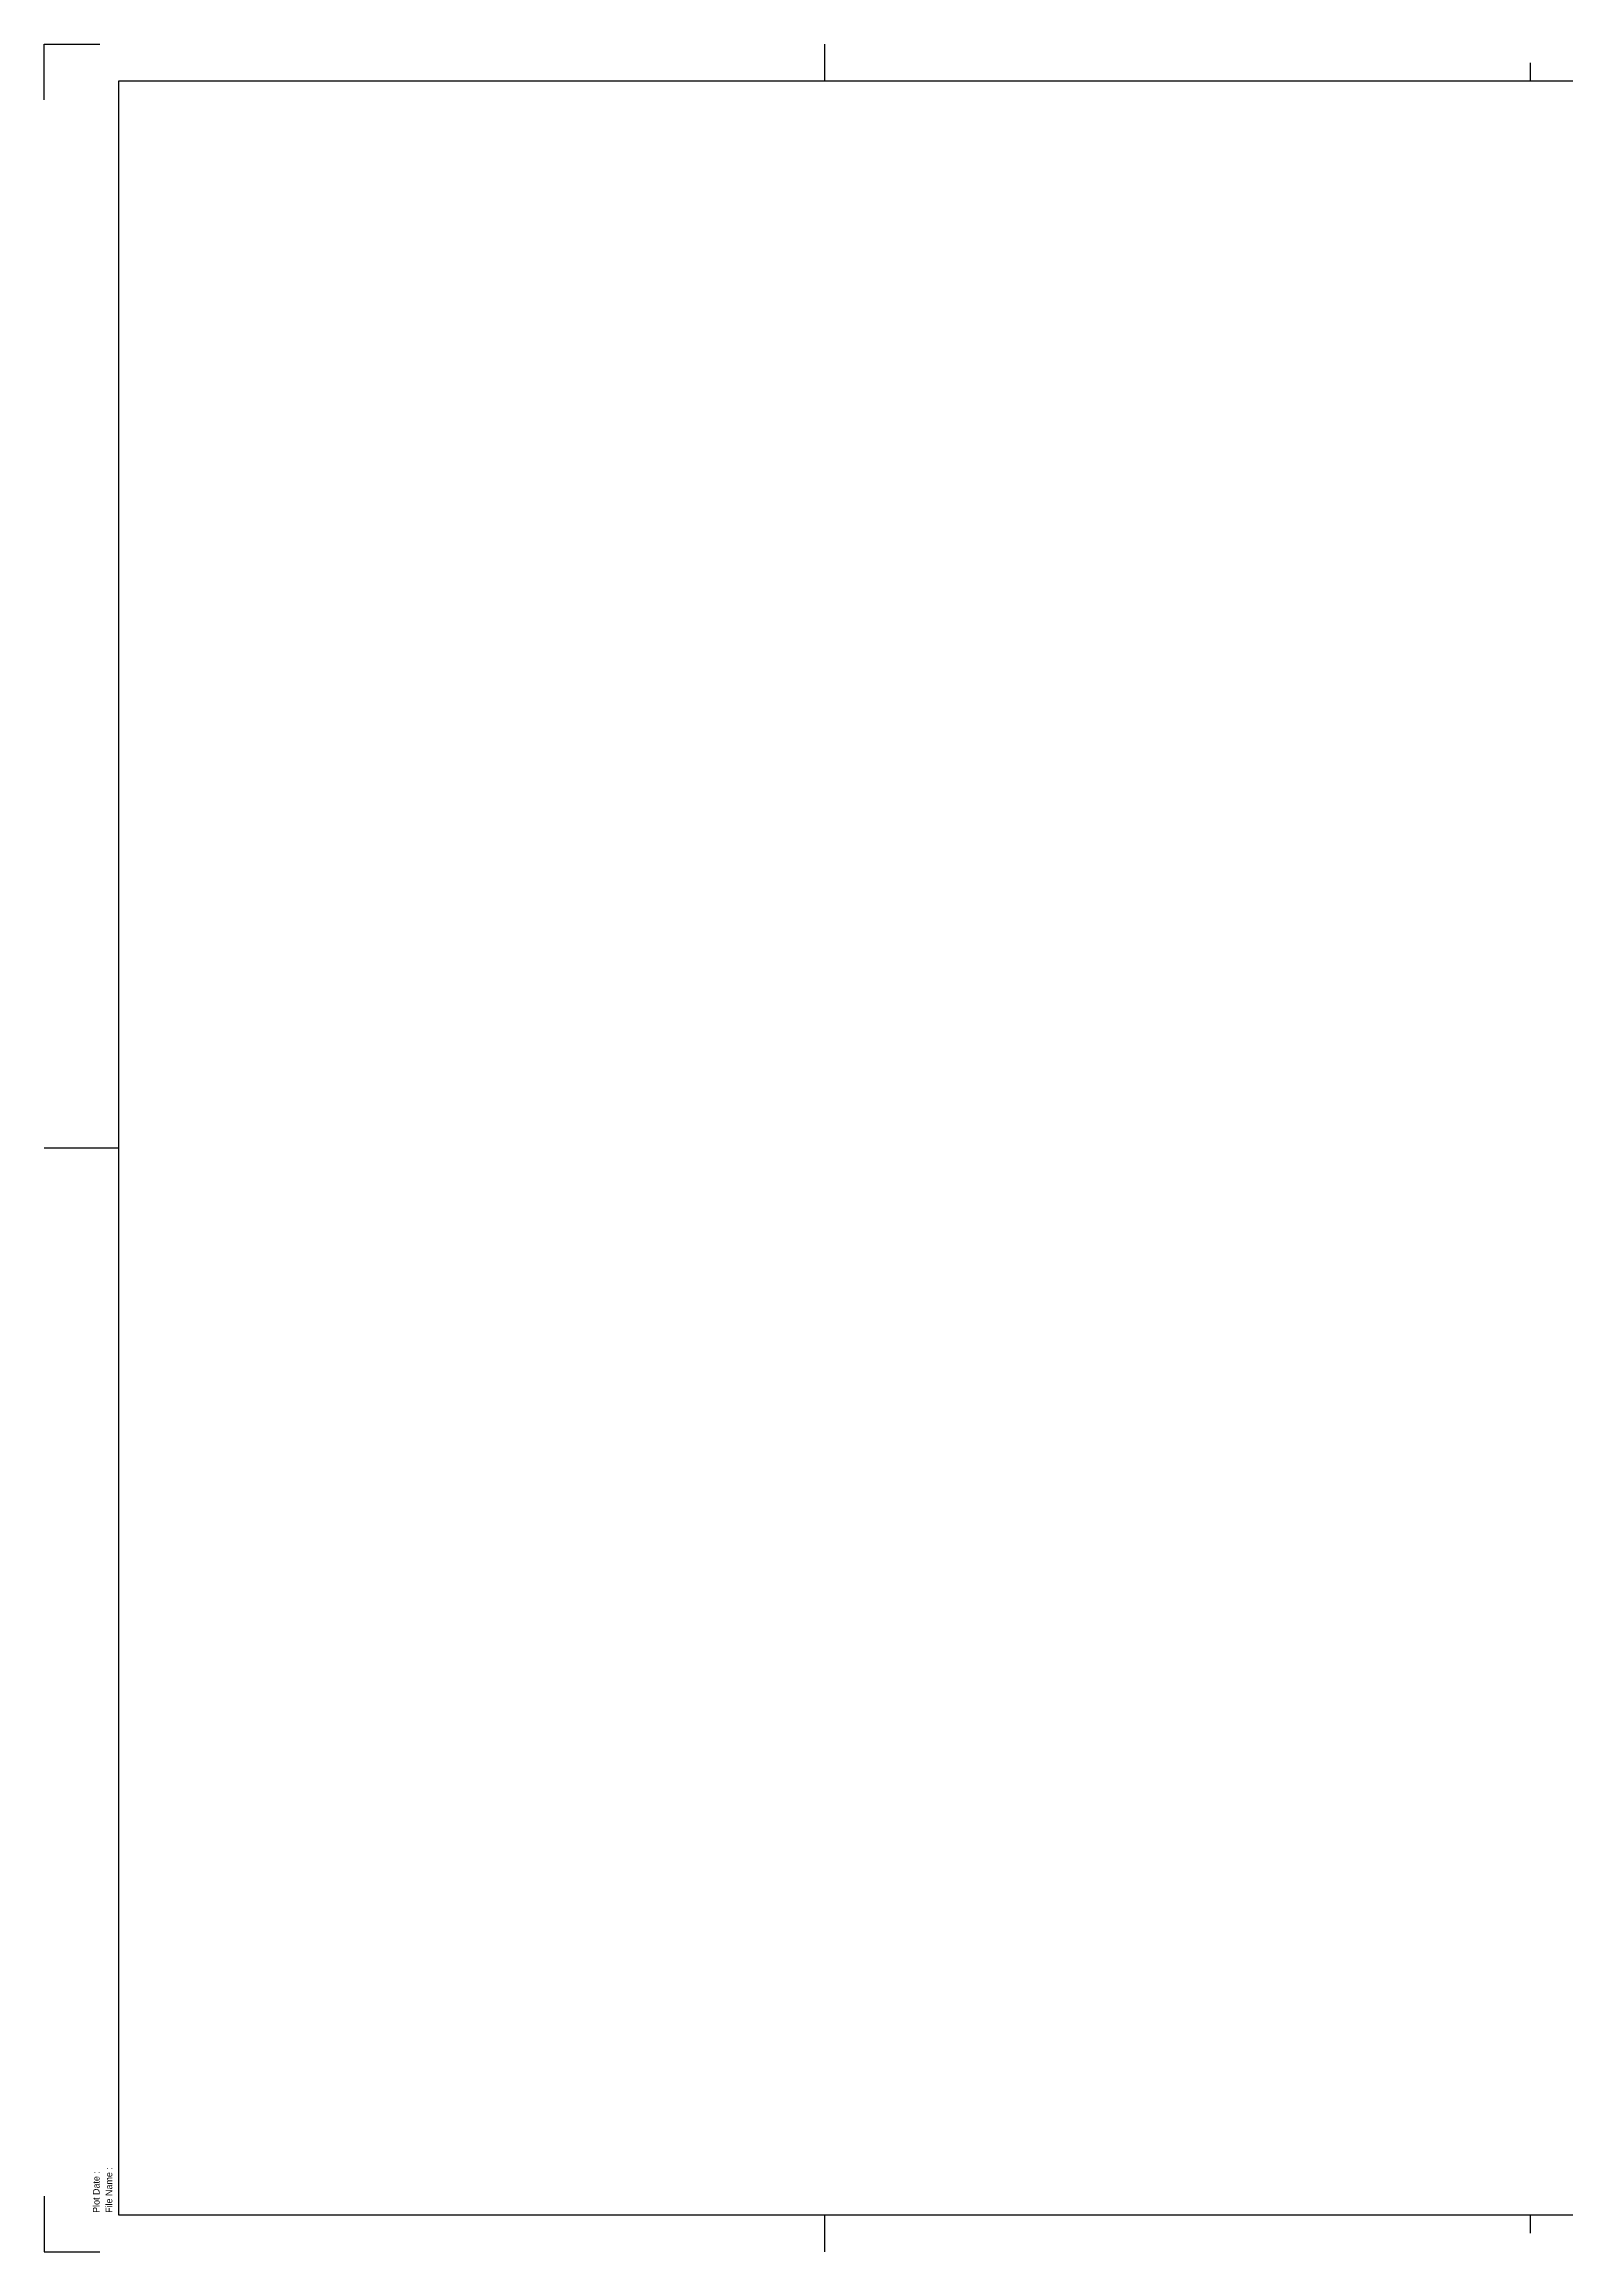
# Model space of a CAD drawing. Extents: x 0 to 841, y 0 to 594.
# Drawn here: x 0 to 410, y 0 to 594 of the extents above; entities that cross this region are included whole.
import ezdxf

# ---------------------------------------------------------------- set-up
doc = ezdxf.new("R2010")
doc.units = 0
doc.layers.add('Z-Zz_10_20-Z-P_CadFrame', color=7, linetype='Continuous')
doc.layers.add('Z-Zz_10_20-Z-P_CadFrameAttributeTitles', color=7, linetype='Continuous')

# ---------------------------------------------------------------- blocks, each defined once
blk = doc.blocks.new('AECOM_TitleBlock_A1v')
at = {"layer": 'Z-Zz_10_20-Z-P_CadFrame'}
for p, q in [((0, 594), (15, 594)), ((0, 579), (0, 594)), ((210, 594), (210, 584)), ((400, 589), (400, 584)), ((831, 584), (20, 584)), ((20, 584), (20, 10)), ((20, 297), (0, 297)), ((0, 15), (0, 0)), ((20, 10), (831, 10)), ((210, 10), (210, 0)), ((400, 10), (400, 5)), ((0, 0), (15, 0))]:
    blk.add_line(p, q, dxfattribs=at)
at = {"layer": 'Z-Zz_10_20-Z-P_CadFrameAttributeTitles'}
for s, p in [('Plot Date :', (14.92, 10.48)), ('File Name :', (18.34, 10.48))]:
    blk.add_text(s, height=1.8, rotation=90, dxfattribs=at).set_placement(p)

msp = doc.modelspace()

# ---------------------------------------------------------------- block references
msp.add_blockref('AECOM_TitleBlock_A1v', (0, 0))

doc.saveas('drawing.dxf')
